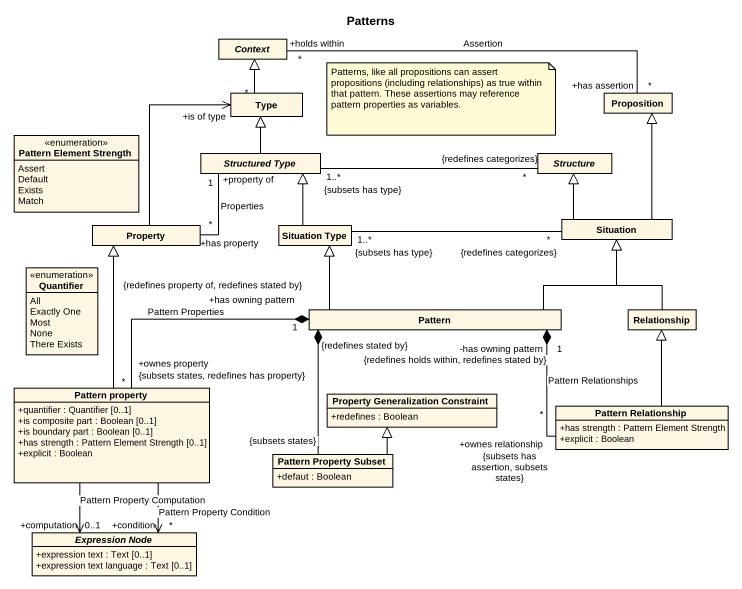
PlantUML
@startuml
title Patterns
hide circle
hide empty members
skinparam classAttributeIconSize 0
abstract class Context
class Type
class Proposition
enum "Pattern Element Strength" as Pattern_Element_Strength {
  Assert
  Default
  Exists
  Match
}
abstract class "Structured Type" as Structured_Type
abstract class Structure
class Property
class "Situation Type" as Situation_Type
class Situation
enum Quantifier {
  All
  Exactly One
  Most
  None
  There Exists
}
class Pattern
class Relationship
class "Pattern property" as Pattern_property {
  +quantifier : Quantifier [0..1]
  +is composite part : Boolean [0..1]
  +is boundary part : Boolean [0..1]
  +has strength : Pattern Element Strength [0..1]
  +explicit : Boolean
}
class "Property Generalization Constraint" as Property_Generalization {
  +redefines : Boolean
}
class "Pattern Relationship" as Pattern_Relationship {
  +has strength : Pattern Element Strength
  +explicit : Boolean
}
class "Pattern Property Subset" as Pattern_Property_Subset {
  +defaut : Boolean
}
abstract class "Expression Node" as Expression_Node {
  +expression text : Text [0..1]
  +expression text language : Text [0..1]
}
Context "+holds within\n*" -right- "+has assertion\n*" Proposition : Assertion
Type -up-|> Context
Structured_Type -up-|> Type
Structured_Type "1..*\n{subsets has type}" -right- "*\n{redefines categorizes}" Structure
Structured_Type "+property of\n1" -- "+has property\n*" Property : Properties
Property -up-> "+is of type\n*" Type
Situation_Type -up-|> Structured_Type
Situation_Type "1..*\n{subsets has type}" -right- "*\n{redefines categorizes}" Situation
Situation -up-|> Proposition
Situation -up-|> Structure
Pattern -up-|> Situation_Type
Pattern -right-|> Situation
Pattern "+has owning pattern\n1\n{redefines property of, redefines stated by}" *-left- "+ownes property\n*\n{subsets states, redefines has property}" Pattern_property : Pattern Properties
Pattern "-has owning pattern\n1\n{redefines holds within, redefines stated by}" *-right- "+ownes relationship\n*\n{subsets has assertion, subsets states}" Pattern_Relationship : Pattern Relationships
Pattern "{redefines stated by}" *-- "{subsets states}" Pattern_Property_Subset
Relationship -up-|> Situation
Pattern_property -up-|> Property
Pattern_Relationship -up-|> Relationship
Pattern_Property_Subset -up-|> Property_Generalization
Expression_Node "+computation\n0..1" <-up- Pattern_property : Pattern Property Computation
Expression_Node "+condition\n*" <-up- Pattern_property : Pattern Property Condition
note as N1
  Patterns, like all propositions can assert propositions (including relationships) as true within that pattern. These assertions may reference pattern properties as variables.
end note
@enduml
